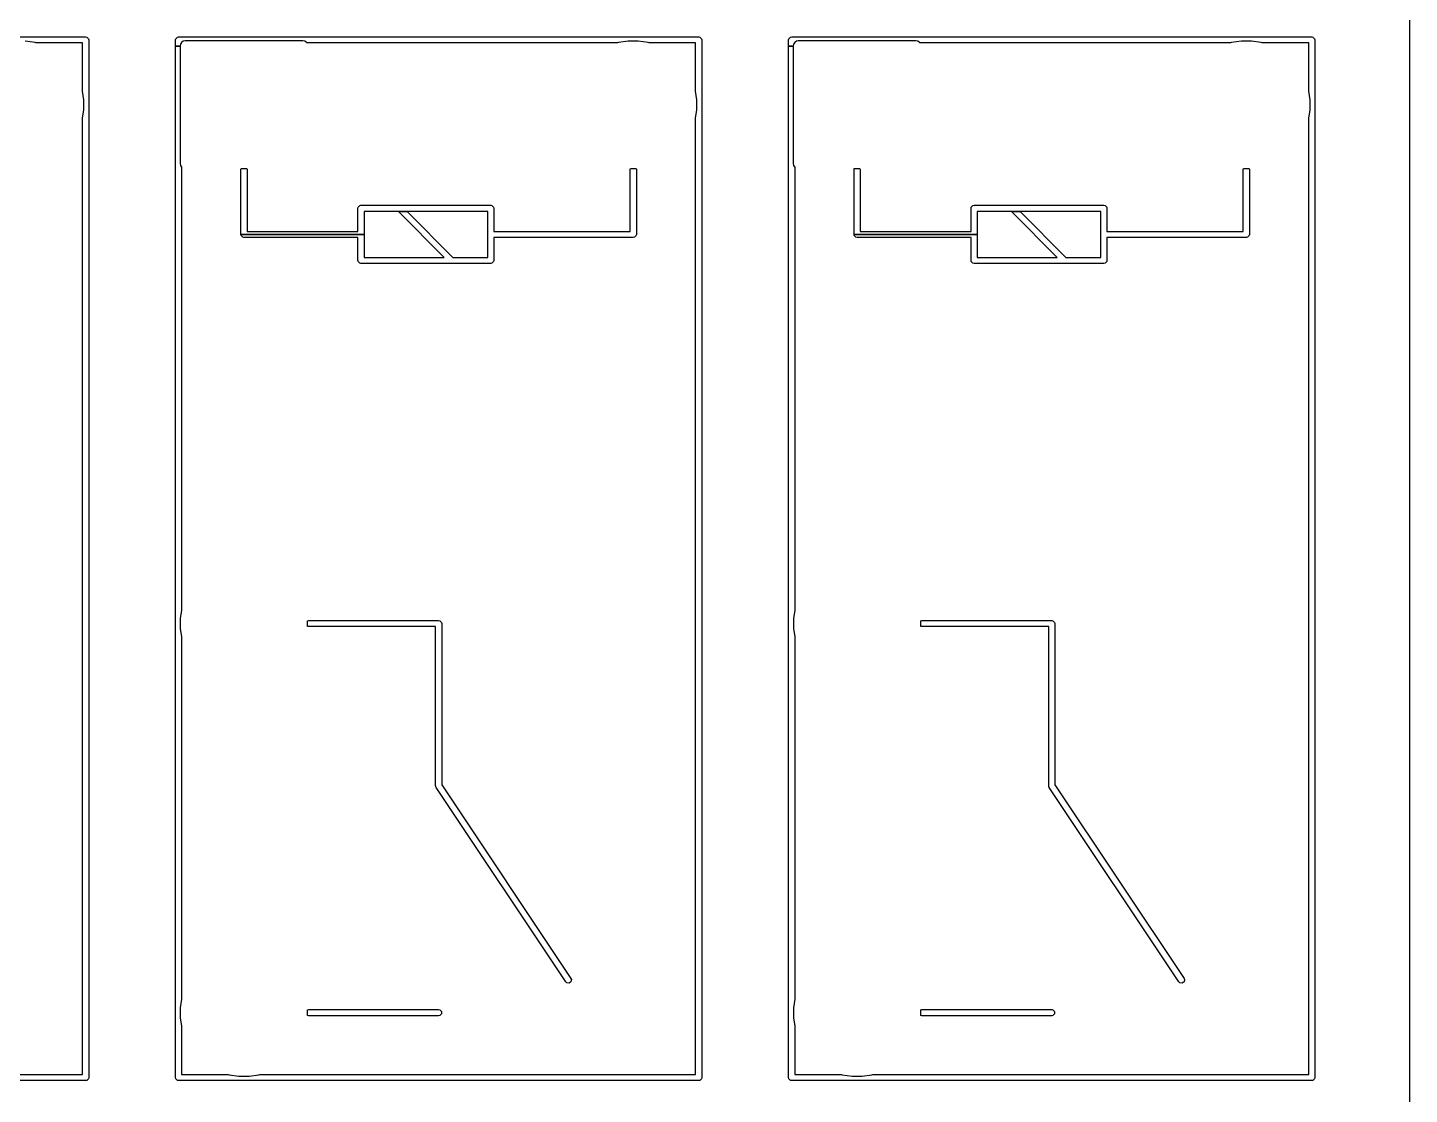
# Model space of a CAD drawing. Header units: millimetres. Extents: x 0 to 98, y 0 to 67.8.
# Drawn here: x 70.96 to 98, y 25.76 to 46.65 of the extents above; entities that cross this region are included whole.
import ezdxf

# ---------------------------------------------------------------- set-up
doc = ezdxf.new("R2010")
doc.units = ezdxf.units.MM
doc.layers.add('Edge.Cuts', color=254, linetype='CONTINUOUS', true_color=0xd0d2cd)

msp = doc.modelspace()

# ---------------------------------------------------------------- linework, layer by layer
at = {"layer": 'Edge.Cuts', "linetype": 'CONTINUOUS'}
for p, q in [((98, 67.8), (98, 0)), ((61.91, 46.47), (72.09, 46.47)), ((71.101807, 46.355462), (70.908074, 46.386147)), ((71.118617, 46.35), (71.101807, 46.355462)), ((72.03, 46.35), (71.118617, 46.35)), ((72.03, 45.403156), (72.03, 46.35)), ((72.09, 46.47), (72.112961, 46.465433)), ((72.112961, 46.465433), (72.145433, 46.432961)), ((72.145433, 46.432961), (72.15, 46.41)), ((72.15, 46.41), (72.15, 26.09)), ((73.85, 46.41), (73.854567, 46.432961)), ((73.85, 46.29), (73.85, 46.41)), ((73.85, 26.09), (73.85, 46.29)), ((73.85, 46.29), (73.94, 46.29)), ((73.94, 46.29), (73.85, 46.29)), ((73.854567, 46.432961), (73.887039, 46.465433)), ((73.887039, 46.465433), (73.91, 46.47)), ((73.91, 46.47), (84.09, 46.47)), ((73.947612, 46.328268), (73.94, 46.29)), ((73.94, 46.29), (73.94, 43.99)), ((73.969289, 46.360711), (73.947612, 46.328268)), ((74.001732, 46.382388), (73.969289, 46.360711)), ((74.04, 46.39), (74.001732, 46.382388)), ((76.34, 46.39), (74.04, 46.39)), ((76.378268, 46.382388), (76.34, 46.39)), ((76.410711, 46.360711), (76.378268, 46.382388)), ((76.417868, 46.35), (76.410711, 46.360711)), ((82.501383, 46.35), (76.417868, 46.35)), ((82.518193, 46.355462), (82.501383, 46.35)), ((82.711926, 46.386147), (82.518193, 46.355462)), ((82.908074, 46.386147), (82.711926, 46.386147)), ((83.101807, 46.355462), (82.908074, 46.386147)), ((83.118617, 46.35), (83.101807, 46.355462)), ((84.03, 46.35), (83.118617, 46.35)), ((84.03, 45.403156), (84.03, 46.35)), ((84.09, 46.47), (84.112961, 46.465433)), ((84.112961, 46.465433), (84.145433, 46.432961)), ((84.145433, 46.432961), (84.15, 46.41)), ((84.15, 46.41), (84.15, 26.09)), ((85.85, 46.41), (85.854567, 46.432961)), ((85.85, 46.29), (85.85, 46.41)), ((85.85, 26.09), (85.85, 46.29)), ((85.85, 46.29), (85.94, 46.29)), ((85.94, 46.29), (85.85, 46.29)), ((85.854567, 46.432961), (85.887039, 46.465433)), ((85.887039, 46.465433), (85.91, 46.47)), ((85.91, 46.47), (96.09, 46.47)), ((85.947612, 46.328268), (85.94, 46.29)), ((85.94, 46.29), (85.94, 43.99)), ((85.969289, 46.360711), (85.947612, 46.328268)), ((86.001732, 46.382388), (85.969289, 46.360711)), ((86.04, 46.39), (86.001732, 46.382388)), ((88.34, 46.39), (86.04, 46.39)), ((88.378268, 46.382388), (88.34, 46.39)), ((88.410711, 46.360711), (88.378268, 46.382388)), ((88.417868, 46.35), (88.410711, 46.360711)), ((94.501383, 46.35), (88.417868, 46.35)), ((94.518193, 46.355462), (94.501383, 46.35)), ((94.711926, 46.386147), (94.518193, 46.355462)), ((94.908074, 46.386147), (94.711926, 46.386147)), ((95.101807, 46.355462), (94.908074, 46.386147)), ((95.118617, 46.35), (95.101807, 46.355462)), ((96.03, 46.35), (95.118617, 46.35)), ((96.03, 45.403156), (96.03, 46.35)), ((96.09, 46.47), (96.112961, 46.465433)), ((96.112961, 46.465433), (96.145433, 46.432961)), ((96.145433, 46.432961), (96.15, 46.41)), ((96.15, 46.41), (96.15, 26.09)), ((72.056147, 45.238074), (72.03, 45.403156)), ((72.056147, 45.041926), (72.056147, 45.238074)), ((84.056147, 45.238074), (84.03, 45.403156)), ((84.056147, 45.041926), (84.056147, 45.238074)), ((96.056147, 45.238074), (96.03, 45.403156)), ((96.056147, 45.041926), (96.056147, 45.238074)), ((72.03, 44.876845), (72.056147, 45.041926)), ((84.03, 44.876845), (84.056147, 45.041926)), ((96.03, 44.876845), (96.056147, 45.041926)), ((72.03, 26.15), (72.03, 44.876845)), ((84.03, 26.15), (84.03, 44.876845)), ((96.03, 26.15), (96.03, 44.876845)), ((73.94, 43.99), (73.947612, 43.951732)), ((73.947612, 43.951732), (73.969289, 43.919289)), ((73.969289, 43.919289), (73.97, 43.918814)), ((73.97, 43.918814), (73.97, 35.243156)), ((75.13, 43.87), (75.133978, 43.89)), ((75.13, 42.6), (75.13, 43.87)), ((75.133978, 43.89), (75.246022, 43.89)), ((75.246022, 43.89), (75.25, 43.87)), ((75.25, 43.87), (75.25, 42.66)), ((82.75, 43.87), (82.754567, 43.892961)), ((82.75, 42.66), (82.75, 43.87)), ((82.754567, 43.892961), (82.755459, 43.893853)), ((82.755459, 43.893853), (82.864541, 43.893853)), ((82.864541, 43.893853), (82.865433, 43.892961)), ((82.865433, 43.892961), (82.87, 43.87)), ((82.87, 43.87), (82.87, 42.6)), ((85.94, 43.99), (85.947612, 43.951732)), ((85.947612, 43.951732), (85.969289, 43.919289)), ((85.969289, 43.919289), (85.97, 43.918814)), ((85.97, 43.918814), (85.97, 35.243156)), ((87.13, 43.87), (87.133978, 43.89)), ((87.13, 42.6), (87.13, 43.87)), ((87.133978, 43.89), (87.246022, 43.89)), ((87.246022, 43.89), (87.25, 43.87)), ((87.25, 43.87), (87.25, 42.66)), ((94.75, 43.87), (94.754567, 43.892961)), ((94.75, 42.66), (94.75, 43.87)), ((94.754567, 43.892961), (94.755459, 43.893853)), ((94.755459, 43.893853), (94.864541, 43.893853)), ((94.864541, 43.893853), (94.865433, 43.892961)), ((94.865433, 43.892961), (94.87, 43.87)), ((94.87, 43.87), (94.87, 42.6)), ((77.42, 43.11), (77.424567, 43.132961)), ((77.42, 42.66), (77.42, 43.11)), ((77.424567, 43.132961), (77.457039, 43.165433)), ((77.457039, 43.165433), (77.48, 43.17)), ((77.48, 43.17), (80.02, 43.17)), ((78.214974, 43.05), (77.54, 43.05)), ((77.54, 43.05), (77.54, 42.6)), ((79.10615, 42.15), (78.214974, 43.05)), ((78.214974, 43.05), (78.38385, 43.05)), ((78.38385, 43.05), (78.214974, 43.05)), ((78.38385, 43.05), (79.275026, 42.15)), ((79.96, 43.05), (78.38385, 43.05)), ((79.96, 42.6), (79.96, 43.05)), ((80.02, 43.17), (80.042961, 43.165433)), ((80.042961, 43.165433), (80.075433, 43.132961)), ((80.075433, 43.132961), (80.08, 43.11)), ((80.08, 43.11), (80.08, 42.66)), ((89.42, 43.11), (89.424567, 43.132961)), ((89.42, 42.66), (89.42, 43.11)), ((89.424567, 43.132961), (89.457039, 43.165433)), ((89.457039, 43.165433), (89.48, 43.17)), ((89.48, 43.17), (92.02, 43.17)), ((90.214974, 43.05), (89.54, 43.05)), ((89.54, 43.05), (89.54, 42.6)), ((91.10615, 42.15), (90.214974, 43.05)), ((90.214974, 43.05), (90.38385, 43.05)), ((90.38385, 43.05), (90.214974, 43.05)), ((90.38385, 43.05), (91.275026, 42.15)), ((91.96, 43.05), (90.38385, 43.05)), ((91.96, 42.6), (91.96, 43.05)), ((92.02, 43.17), (92.042961, 43.165433)), ((92.042961, 43.165433), (92.075433, 43.132961)), ((92.075433, 43.132961), (92.08, 43.11)), ((92.08, 43.11), (92.08, 42.66)), ((75.134567, 42.577039), (75.13, 42.6)), ((75.13, 42.6), (77.54, 42.6)), ((77.54, 42.6), (75.13, 42.6)), ((75.167039, 42.544567), (75.134567, 42.577039)), ((75.19, 42.54), (75.167039, 42.544567)), ((77.42, 42.54), (75.19, 42.54)), ((75.25, 42.66), (77.42, 42.66)), ((77.42, 42.09), (77.42, 42.54)), ((77.54, 42.6), (77.54, 42.15)), ((79.96, 42.15), (79.96, 42.6)), ((80.08, 42.66), (82.75, 42.66)), ((82.81, 42.54), (80.08, 42.54)), ((80.08, 42.54), (80.08, 42.09)), ((82.832961, 42.544567), (82.81, 42.54)), ((82.865433, 42.577039), (82.832961, 42.544567)), ((82.87, 42.6), (82.865433, 42.577039)), ((87.134567, 42.577039), (87.13, 42.6)), ((87.13, 42.6), (89.54, 42.6)), ((89.54, 42.6), (87.13, 42.6)), ((87.167039, 42.544567), (87.134567, 42.577039)), ((87.19, 42.54), (87.167039, 42.544567)), ((89.42, 42.54), (87.19, 42.54)), ((87.25, 42.66), (89.42, 42.66)), ((89.42, 42.09), (89.42, 42.54)), ((89.54, 42.6), (89.54, 42.15)), ((91.96, 42.15), (91.96, 42.6)), ((92.08, 42.66), (94.75, 42.66)), ((94.81, 42.54), (92.08, 42.54)), ((92.08, 42.54), (92.08, 42.09)), ((94.832961, 42.544567), (94.81, 42.54)), ((94.865433, 42.577039), (94.832961, 42.544567)), ((94.87, 42.6), (94.865433, 42.577039)), ((77.424567, 42.067039), (77.42, 42.09)), ((77.457039, 42.034567), (77.424567, 42.067039)), ((77.48, 42.03), (77.457039, 42.034567)), ((80.02, 42.03), (77.48, 42.03)), ((77.54, 42.15), (79.10615, 42.15)), ((79.275026, 42.15), (79.96, 42.15)), ((80.042961, 42.034567), (80.02, 42.03)), ((80.075433, 42.067039), (80.042961, 42.034567)), ((80.08, 42.09), (80.075433, 42.067039)), ((89.424567, 42.067039), (89.42, 42.09)), ((89.457039, 42.034567), (89.424567, 42.067039)), ((89.48, 42.03), (89.457039, 42.034567)), ((92.02, 42.03), (89.48, 42.03)), ((89.54, 42.15), (91.10615, 42.15)), ((91.275026, 42.15), (91.96, 42.15)), ((92.042961, 42.034567), (92.02, 42.03)), ((92.075433, 42.067039), (92.042961, 42.034567)), ((92.08, 42.09), (92.075433, 42.067039)), ((73.97, 35.243156), (73.943853, 35.078074)), ((85.97, 35.243156), (85.943853, 35.078074)), ((73.943853, 35.078074), (73.943853, 34.881926)), ((76.436147, 35.034541), (76.437039, 35.035433)), ((76.436147, 34.925459), (76.436147, 35.034541)), ((76.437039, 34.924567), (76.436147, 34.925459)), ((76.437039, 35.035433), (76.46, 35.04)), ((76.46, 34.92), (76.437039, 34.924567)), ((76.46, 35.04), (79, 35.04)), ((78.94, 34.92), (76.46, 34.92)), ((78.94, 31.805), (78.94, 34.92)), ((79, 35.04), (79.022961, 35.035433)), ((79.022961, 35.035433), (79.055433, 35.002961)), ((79.055433, 35.002961), (79.06, 34.98)), ((79.06, 34.98), (79.06, 31.823167)), ((85.943853, 35.078074), (85.943853, 34.881926)), ((88.436147, 35.034541), (88.437039, 35.035433)), ((88.436147, 34.925459), (88.436147, 35.034541)), ((88.437039, 34.924567), (88.436147, 34.925459)), ((88.437039, 35.035433), (88.46, 35.04)), ((88.46, 34.92), (88.437039, 34.924567)), ((88.46, 35.04), (91, 35.04)), ((90.94, 34.92), (88.46, 34.92)), ((90.94, 31.805), (90.94, 34.92)), ((91, 35.04), (91.022961, 35.035433)), ((91.022961, 35.035433), (91.055433, 35.002961)), ((91.055433, 35.002961), (91.06, 34.98)), ((91.06, 34.98), (91.06, 31.823167)), ((73.943853, 34.881926), (73.97, 34.716845)), ((73.97, 34.716845), (73.97, 27.623156)), ((85.943853, 34.881926), (85.97, 34.716845)), ((85.97, 34.716845), (85.97, 27.623156)), ((78.941729, 31.796305), (78.94, 31.805)), ((78.94114, 31.793356), (78.941729, 31.796305)), ((78.943408, 31.787864), (78.94114, 31.793356)), ((78.944567, 31.782039), (78.943408, 31.787864)), ((78.946691, 31.779915), (78.944567, 31.782039)), ((78.950077, 31.771718), (78.946691, 31.779915)), ((81.490077, 27.961718), (78.950077, 31.771718)), ((79.06, 31.823167), (81.589923, 28.028282)), ((90.941729, 31.796305), (90.94, 31.805)), ((90.94114, 31.793356), (90.941729, 31.796305)), ((90.943408, 31.787864), (90.94114, 31.793356)), ((90.944567, 31.782039), (90.943408, 31.787864)), ((90.946691, 31.779915), (90.944567, 31.782039)), ((90.950077, 31.771718), (90.946691, 31.779915)), ((93.490077, 27.961718), (90.950077, 31.771718)), ((91.06, 31.823167), (93.589923, 28.028282)), ((81.506613, 27.945147), (81.490077, 27.961718)), ((81.551644, 27.936141), (81.506613, 27.945147)), ((81.589853, 27.961614), (81.551644, 27.936141)), ((81.598859, 28.006644), (81.589853, 27.961614)), ((81.589923, 28.028282), (81.598859, 28.006644)), ((93.506613, 27.945147), (93.490077, 27.961718)), ((93.551644, 27.936141), (93.506613, 27.945147)), ((93.589853, 27.961614), (93.551644, 27.936141)), ((93.598859, 28.006644), (93.589853, 27.961614)), ((93.589923, 28.028282), (93.598859, 28.006644)), ((73.97, 27.623156), (73.943853, 27.458074)), ((85.97, 27.623156), (85.943853, 27.458074)), ((73.943853, 27.458074), (73.943853, 27.261926)), ((76.436147, 27.414541), (76.437039, 27.415433)), ((76.436147, 27.305459), (76.436147, 27.414541)), ((76.437039, 27.415433), (76.46, 27.42)), ((76.46, 27.42), (79, 27.42)), ((79, 27.42), (79.022961, 27.415433)), ((79.022961, 27.415433), (79.055433, 27.382961)), ((79.055433, 27.337039), (79.022961, 27.304567)), ((79.055433, 27.382961), (79.055433, 27.337039)), ((85.943853, 27.458074), (85.943853, 27.261926)), ((88.436147, 27.414541), (88.437039, 27.415433)), ((88.436147, 27.305459), (88.436147, 27.414541)), ((88.437039, 27.415433), (88.46, 27.42)), ((88.46, 27.42), (91, 27.42)), ((91, 27.42), (91.022961, 27.415433)), ((91.022961, 27.415433), (91.055433, 27.382961)), ((91.055433, 27.337039), (91.022961, 27.304567)), ((91.055433, 27.382961), (91.055433, 27.337039)), ((73.943853, 27.261926), (73.97, 27.096845)), ((73.97, 27.096845), (73.97, 26.15)), ((76.437039, 27.304567), (76.436147, 27.305459)), ((76.46, 27.3), (76.437039, 27.304567)), ((79, 27.3), (76.46, 27.3)), ((79.022961, 27.304567), (79, 27.3)), ((85.943853, 27.261926), (85.97, 27.096845)), ((85.97, 27.096845), (85.97, 26.15)), ((88.437039, 27.304567), (88.436147, 27.305459)), ((88.46, 27.3), (88.437039, 27.304567)), ((91, 27.3), (88.46, 27.3)), ((91.022961, 27.304567), (91, 27.3)), ((72.09, 26.03), (61.91, 26.03)), ((63.498617, 26.15), (72.03, 26.15)), ((72.112961, 26.034567), (72.09, 26.03)), ((72.145433, 26.067039), (72.112961, 26.034567)), ((72.15, 26.09), (72.145433, 26.067039)), ((73.854567, 26.067039), (73.85, 26.09)), ((73.887039, 26.034567), (73.854567, 26.067039)), ((73.91, 26.03), (73.887039, 26.034567)), ((84.09, 26.03), (73.91, 26.03)), ((73.97, 26.15), (74.881383, 26.15)), ((74.881383, 26.15), (74.898193, 26.144538)), ((74.898193, 26.144538), (75.091926, 26.113853)), ((75.091926, 26.113853), (75.288074, 26.113853)), ((75.288074, 26.113853), (75.481807, 26.144538)), ((75.481807, 26.144538), (75.498617, 26.15)), ((75.498617, 26.15), (84.03, 26.15)), ((84.112961, 26.034567), (84.09, 26.03)), ((84.145433, 26.067039), (84.112961, 26.034567)), ((84.15, 26.09), (84.145433, 26.067039)), ((85.854567, 26.067039), (85.85, 26.09)), ((85.887039, 26.034567), (85.854567, 26.067039)), ((85.91, 26.03), (85.887039, 26.034567)), ((96.09, 26.03), (85.91, 26.03)), ((85.97, 26.15), (86.881383, 26.15)), ((86.881383, 26.15), (86.898193, 26.144538)), ((86.898193, 26.144538), (87.091926, 26.113853)), ((87.091926, 26.113853), (87.288074, 26.113853)), ((87.288074, 26.113853), (87.481807, 26.144538)), ((87.481807, 26.144538), (87.498617, 26.15)), ((87.498617, 26.15), (96.03, 26.15)), ((96.112961, 26.034567), (96.09, 26.03)), ((96.145433, 26.067039), (96.112961, 26.034567)), ((96.15, 26.09), (96.145433, 26.067039))]:
    msp.add_line(p, q, dxfattribs=at)

doc.saveas('drawing.dxf')
